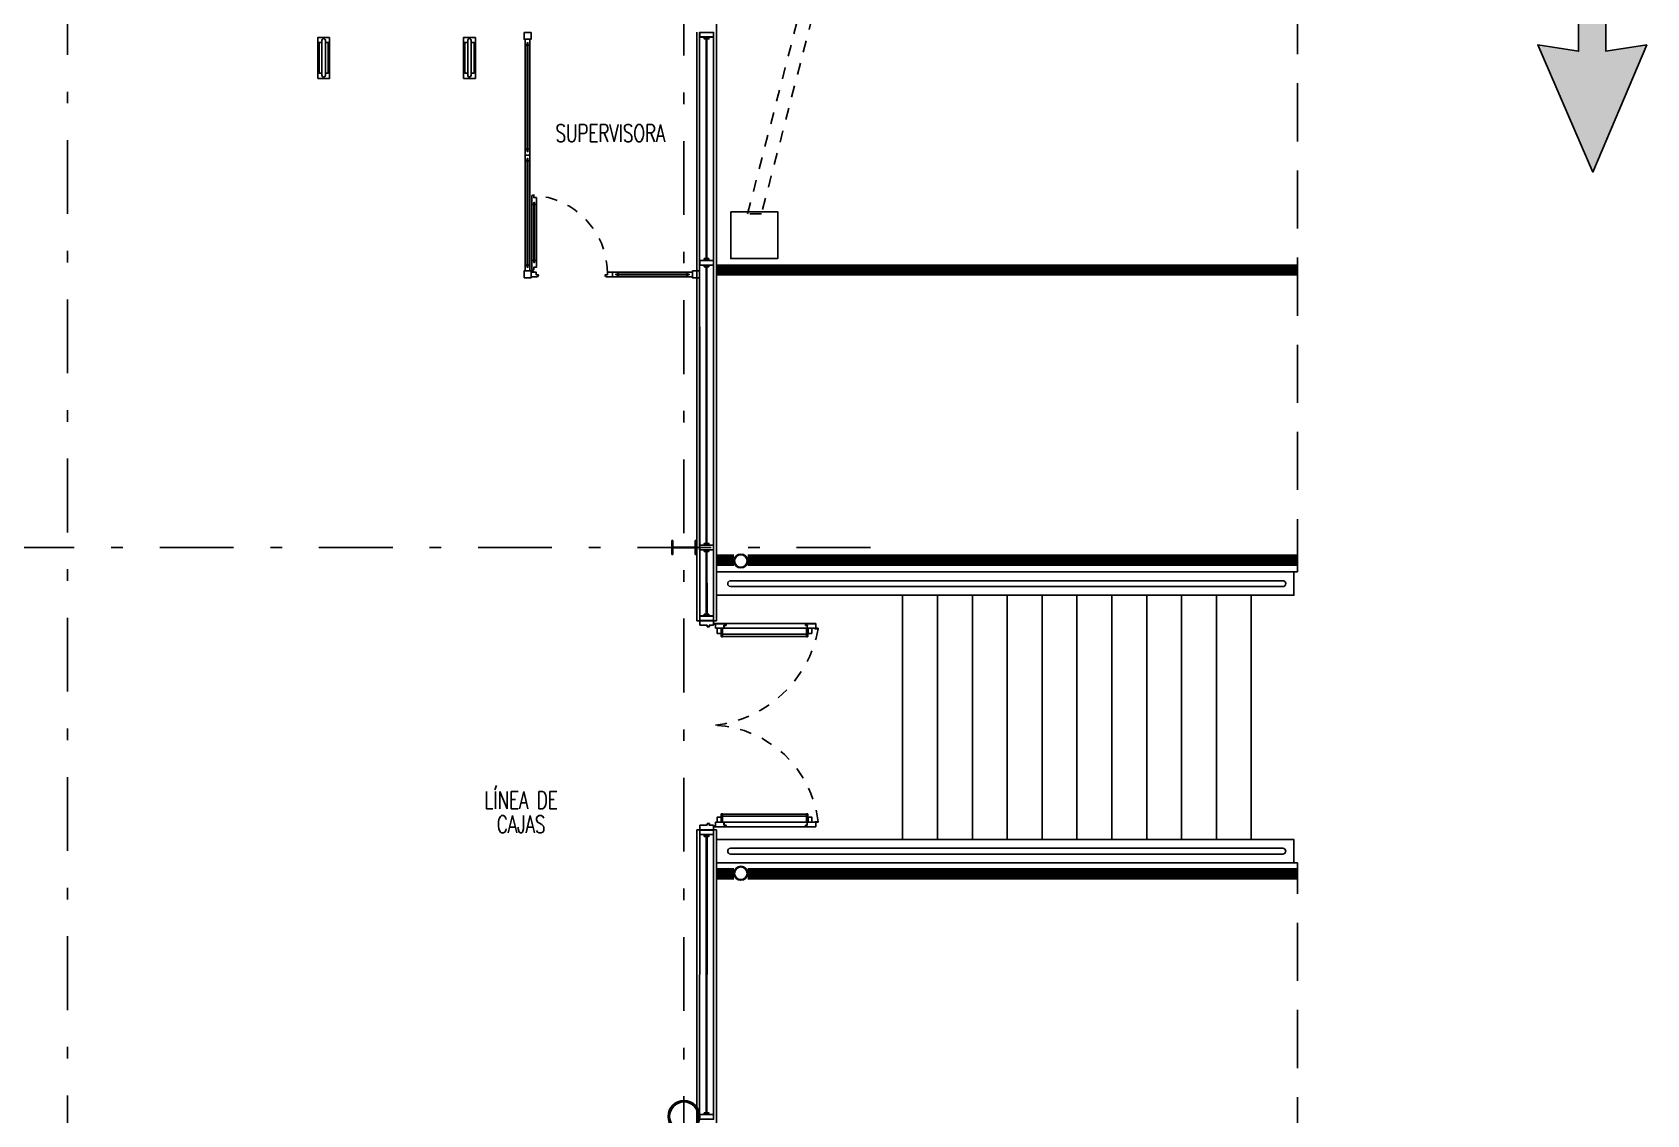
# Model space of a CAD drawing. Header units: millimetres. Extents: x -579 to 213, y -67 to 509.
# Drawn here: x -5.61 to 8.28, y 14.72 to 24.03 of the extents above; entities that cross this region are included whole.
import ezdxf
from ezdxf.enums import TextEntityAlignment as Align
from ezdxf.xclip import XClip

# ---------------------------------------------------------------- set-up
doc = ezdxf.new("R2010")
doc.units = ezdxf.units.MM
doc.header["$LTSCALE"] = 0.1
for name, pattern in [('X REF - ANELO INST bind$0$X REF - ANELO EXT$0$DASHED', [0.75, 0.5, -0.25]), ('X REF - ANELO INST bind$0$X REF - ANELO$0$DASHDOT2', [12.7, 6.35, -3.175, 0, -3.175]), ('X REF - ANELO INST bind$0$X REF - ANELO$0$DASHED2', [0.375, 0.25, -0.125]), ('X REF - ANELO INST bind$0$X REF - ANELO$0$HIDDEN2', [0.1875, 0.125, -0.0625])]:
    doc.linetypes.add(name, pattern=pattern)
for name, color, linetype in [('X REF - ANELO INST bind$0$X REF - ANELO EXT$0$A-CORDONES', 8, 'Continuous'), ('X REF - ANELO INST bind$0$X REF - ANELO EXT$0$A-VISTAS', 8, 'Continuous'), ('X REF - ANELO INST bind$0$X REF - ANELO EXT$0$D-BARANDA', 8, 'Continuous'), ('X REF - ANELO INST bind$0$X REF - ANELO EXT$0$MET-COLUMNA METALICA', 7, 'Continuous'), ('X REF - ANELO INST bind$0$X REF - ANELO EXT$0$P-PINT VIAL AMARILLA', 9, 'Continuous'), ('X REF - ANELO INST bind$0$X REF - ANELO EXT$0$PROY-MEDIASOMBRA', 8, 'X REF - ANELO INST bind$0$X REF - ANELO EXT$0$DASHED'), ('X REF - ANELO INST bind$0$X REF - ANELO$0$A-VISTAS', 8, 'Continuous'), ('X REF - ANELO INST bind$0$X REF - ANELO$0$C-ALUMINIO', 8, 'Continuous'), ('X REF - ANELO INST bind$0$X REF - ANELO$0$C-METALICA', 8, 'Continuous'), ('X REF - ANELO INST bind$0$X REF - ANELO$0$E-ANTENAS', 8, 'Continuous'), ('X REF - ANELO INST bind$0$X REF - ANELO$0$IE-CAÑEROS', 8, 'Continuous'), ('X REF - ANELO INST bind$0$X REF - ANELO$0$MET-COLUMNA METALICA', 7, 'Continuous'), ('X REF - ANELO INST bind$0$X REF - ANELO$0$MET-EJE CABRIADAS', 8, 'X REF - ANELO INST bind$0$X REF - ANELO$0$DASHDOT2'), ('X REF - ANELO INST bind$0$X REF - ANELO$0$PROY-CAÑEROS', 8, 'X REF - ANELO INST bind$0$X REF - ANELO$0$HIDDEN2'), ('X REF - ANELO INST bind$0$X REF - ANELO$0$R-NOMBRE LOCAL', 7, 'Continuous')]:
    doc.layers.add(name, color=color, linetype=linetype)
doc.styles.add('X REF - ANELO INST bind$0$X REF - ANELO$0$VAUX', font='romans.shx', dxfattribs={"width": 0.85})

# ---------------------------------------------------------------- blocks, each defined once
blk = doc.blocks.new('X REF - ANELO INST bind$0$X REF - ANELO$0$COL MET 20')
at = {"layer": 'X REF - ANELO INST bind$0$X REF - ANELO$0$MET-COLUMNA METALICA'}
blk.add_hatch(color=256, dxfattribs=at).paths.add_polyline_path([(-0.097, -0.004, -0.414214), (-0.094, 0), (0.094, 0, -0.414214), (0.097, -0.004), (0.097, -0.057), (0.104, -0.057), (0.104, 0.061), (0.097, 0.061), (0.097, 0.008, -0.414214), (0.094, 0.005), (-0.094, 0.005, -0.414214), (-0.097, 0.008), (-0.097, 0.061), (-0.104, 0.061), (-0.104, -0.057), (-0.097, -0.057)])
blk.add_lwpolyline([(-0.097, -0.057), (-0.104, -0.057), (-0.104, 0.061), (-0.097, 0.061), (-0.097, 0.008, 0.414214), (-0.094, 0.005), (0.094, 0.005, 0.414214), (0.097, 0.008), (0.097, 0.061), (0.104, 0.061), (0.104, -0.057), (0.097, -0.057), (0.097, -0.004, 0.414214), (0.094, 0), (-0.094, 0, 0.414214), (-0.097, -0.004)], format="xyb", close=True, dxfattribs=at)
blk = doc.blocks.new('X REF - ANELO INST bind$0$X REF - ANELO$0$Barrera')
at = {"layer": 'X REF - ANELO INST bind$0$X REF - ANELO$0$E-ANTENAS', "linetype": 'Continuous'}
blk.add_lwpolyline([(-0.176, 0.101), (0.176, 0.101), (0.176, 0), (-0.176, 0)], close=True, dxfattribs=at)
at = {"layer": 'X REF - ANELO INST bind$0$X REF - ANELO$0$E-ANTENAS', "linetype": 'Continuous', "elevation": 0.002}
blk.add_lwpolyline([(-0.15, 0.035), (0.15, 0.035, 1), (0.15, 0.065), (-0.15, 0.065, 1.063792), (-0.15, 0.035, -1)], format="xyb", dxfattribs=at)
for points in [[(-0.133, 0.065), (-0.133, 0.09), (0.131, 0.09), (0.131, 0.065)], [(0.131, 0.035), (0.131, 0.01), (-0.133, 0.01), (-0.133, 0.035)]]:
    blk.add_lwpolyline(points, dxfattribs=at)
blk = doc.blocks.new('X REF - ANELO INST bind$0$X REF - ANELO$0$CMET REDONDA')
at = {"layer": 'X REF - ANELO INST bind$0$X REF - ANELO$0$MET-COLUMNA METALICA'}
h = blk.add_hatch(color=256, dxfattribs=at)
h.paths.add_polyline_path([(0, 0.124), (0, 0.137, -0.414214), (0.136, 0), (0.124, 0, 0.414214)])
h.paths.add_polyline_path([(0, -0.136), (0, -0.124, 0.414214), (0.124, 0), (0.136, 0, -0.414214)])
h.paths.add_polyline_path([(0, -0.124), (0, -0.136, -0.414214), (-0.137, 0), (-0.124, 0, 0.414214)])
h.paths.add_polyline_path([(0, 0.137), (0, 0.124, 0.414214), (-0.124, 0), (-0.137, 0, -0.414214)])
h = blk.add_hatch(color=256, dxfattribs=at)
h.paths.add_polyline_path([(0, 0.124), (0, 0.136, -0.414214), (0.136, 0), (0.124, 0, 0.414214)])
h.paths.add_polyline_path([(0, -0.137), (0, -0.124, 0.414214), (0.124, 0), (0.136, 0, -0.414214)])
h.paths.add_polyline_path([(0, -0.124), (0, -0.137, -0.414214), (-0.137, 0), (-0.124, 0, 0.414214)])
h.paths.add_polyline_path([(0, 0.136), (0, 0.124, 0.414214), (-0.124, 0), (-0.137, 0, -0.414214)])
for radius in [0.137, 0.137, 0.124, 0.124]:
    blk.add_circle((0, 0), radius, dxfattribs=at)
blk = doc.blocks.new('X REF - ANELO INST bind$0$X REF - ANELO EXT$0$parking')
at = {"layer": 'X REF - ANELO INST bind$0$X REF - ANELO EXT$0$P-PINT VIAL AMARILLA', "const_width": 0.1, "elevation": 0}
blk.add_lwpolyline([(-4.75, 0), (0.25, 0)], dxfattribs=at)
blk = doc.blocks.new('X REF - ANELO INST bind$0$X REF - ANELO EXT$0$flecha simple')
at = {"layer": 'X REF - ANELO INST bind$0$X REF - ANELO EXT$0$P-PINT VIAL AMARILLA', "ltscale": 0.1}
blk.add_hatch(color=256, dxfattribs=at).paths.add_polyline_path([(-0.253, 1.406), (0.098, 1.46), (0.098, 0), (0.333, 0), (0.333, 1.46), (0.684, 1.406), (0.221, 2.5)])
at = {"layer": 'X REF - ANELO INST bind$0$X REF - ANELO EXT$0$P-PINT VIAL AMARILLA', "linetype": 'Continuous'}
blk.add_lwpolyline([(0.333, 0), (0.333, 1.46), (0.684, 1.406), (0.221, 2.5), (-0.253, 1.406), (0.098, 1.46), (0.098, 0)], close=True, dxfattribs=at)
blk = doc.blocks.new('X REF - ANELO INST bind$0$X REF - ANELO EXT')
at = {"layer": 'X REF - ANELO INST bind$0$X REF - ANELO EXT$0$A-CORDONES'}
for points in [[(0.279, 19.19), (5.248, 19.19), (5.248, 19.39), (0.279, 19.39)], [(0.279, 16.887), (5.248, 16.887), (5.248, 17.087), (0.279, 17.087)]]:
    blk.add_lwpolyline(points, dxfattribs=at)
at = {"layer": 'X REF - ANELO INST bind$0$X REF - ANELO EXT$0$A-VISTAS'}
for p, q in [((1.881, 17.087), (1.881, 19.19)), ((2.181, 17.087), (2.181, 19.19)), ((2.481, 17.087), (2.481, 19.19)), ((2.781, 17.087), (2.781, 19.19)), ((3.081, 17.087), (3.081, 19.19)), ((3.381, 17.087), (3.381, 19.19)), ((3.681, 17.087), (3.681, 19.19)), ((3.981, 17.087), (3.981, 19.19)), ((4.281, 17.087), (4.281, 19.19)), ((4.581, 17.087), (4.581, 19.19)), ((4.881, 17.087), (4.881, 19.19))]:
    blk.add_line(p, q, dxfattribs=at)
at = {"layer": 'X REF - ANELO INST bind$0$X REF - ANELO EXT$0$D-BARANDA'}
for points in [[(0.399, 19.264), (5.152, 19.264, 0.995994), (5.152, 19.314), (0.399, 19.314, 0.903922)], [(0.399, 16.962), (5.152, 16.962, 0.995994), (5.152, 17.012), (0.399, 17.012, 0.903922)]]:
    blk.add_lwpolyline(points, format="xyb", close=True, dxfattribs=at)
at = {"layer": 'X REF - ANELO INST bind$0$X REF - ANELO EXT$0$MET-COLUMNA METALICA'}
for centre, radius in [((0.489, 19.484), 0.06), ((0.489, 19.484), 0.054), ((0.489, 16.797), 0.06), ((0.489, 16.797), 0.054)]:
    blk.add_circle(centre, radius, dxfattribs=at)
at = {"layer": 'X REF - ANELO INST bind$0$X REF - ANELO EXT$0$P-PINT VIAL AMARILLA', "const_width": 0.1}
for points in [[(0.279, 19.491), (0.429, 19.491)], [(0.549, 19.491), (5.279, 19.491)], [(0.279, 16.792), (0.429, 16.792)], [(0.549, 16.792), (5.279, 16.792)]]:
    blk.add_lwpolyline(points, dxfattribs=at)
at = {"layer": 'X REF - ANELO INST bind$0$X REF - ANELO EXT$0$PROY-MEDIASOMBRA', "ltscale": 10}
for points in [[(0.279, 19.39), (0.279, 29.595), (5.279, 29.595), (5.279, 19.39), (0.279, 19.39)], [(0.279, 16.887), (0.279, -0.629), (5.279, -0.629), (5.279, 16.887), (0.279, 16.887)]]:
    blk.add_lwpolyline(points, dxfattribs=at)
at = {"extrusion": (4.59844e-06, 3.36838e-19, 1), "xscale": -0.9999999999999967, "rotation": 180}
blk.add_blockref('X REF - ANELO INST bind$0$X REF - ANELO EXT$0$flecha simple', (7.599, 25.331, -0.001), dxfattribs=at)
blk.add_blockref('X REF - ANELO INST bind$0$X REF - ANELO EXT$0$parking', (5.029, 21.988, 0.004))
blk = doc.blocks.new('X REF - ANELO INST bind$0$X REF - ANELO$0$N Local')
at = {"layer": 'X REF - ANELO INST bind$0$X REF - ANELO$0$R-NOMBRE LOCAL', "lineweight": 0, "style": 'X REF - ANELO INST bind$0$X REF - ANELO$0$VAUX', "width": 0.85}
for p in [(6337.572, -934.455), (6337.572, -934.715)]:
    blk.add_attdef('NOMBRE', text='', height=0.182, dxfattribs=at).set_placement(p, align=Align.CENTER)
blk = doc.blocks.new('X REF - ANELO INST bind$0$X REF - ANELO$0$PA 0.70')
at = {"layer": 'X REF - ANELO INST bind$0$X REF - ANELO$0$C-ALUMINIO', "color": 8}
for p, q in [((-3.74, 24.28), (-3.26, 24.28)), ((-3.74, 24.242), (-3.26, 24.242))]:
    blk.add_line(p, q, dxfattribs=at)
at = {"layer": 'X REF - ANELO INST bind$0$X REF - ANELO$0$C-ALUMINIO'}
for points in [[(-3.159, 24.934), (-3.159, 24.891, 0.502809), (-3.159, 24.891), (-3.159, 24.891), (-3.159, 24.891), (-3.136, 24.891), (-3.136, 24.872), (-3.13, 24.872, 0.418366), (-3.119, 24.882), (-3.119, 24.934), (-3.159, 24.934)], [(-3.8, 24.257), (-3.82, 24.257), (-3.82, 24.25, 0.387306), (-3.813, 24.242), (-3.74, 24.242), (-3.74, 24.258), (-3.757, 24.258), (-3.757, 24.264), (-3.74, 24.264), (-3.74, 24.28), (-3.8, 24.28), (-3.8, 24.257), (-3.82, 24.257)], [(-3.2, 24.257), (-3.18, 24.257), (-3.18, 24.25, -0.387306), (-3.187, 24.242), (-3.26, 24.242), (-3.26, 24.258), (-3.242, 24.258), (-3.242, 24.264), (-3.26, 24.264), (-3.26, 24.28), (-3.2, 24.28), (-3.2, 24.257), (-3.18, 24.257)], [(-3.159, 24.234), (-3.159, 24.277, -0.502809), (-3.159, 24.277), (-3.159, 24.277), (-3.159, 24.277), (-3.136, 24.277), (-3.136, 24.297), (-3.13, 24.297, -0.418366), (-3.119, 24.287), (-3.119, 24.234), (-3.159, 24.234)]]:
    blk.add_lwpolyline(points, format="xyb", dxfattribs=at)
blk.add_lwpolyline([(-3.757, 24.264), (-3.757, 24.258), (-3.242, 24.258), (-3.242, 24.264)], close=True, dxfattribs=at)
blk.add_circle((-3.169, 24.247, 0), 0.00857, dxfattribs=at)
at = {"layer": 'X REF - ANELO INST bind$0$X REF - ANELO$0$C-ALUMINIO', "color": 8, "linetype": 'X REF - ANELO INST bind$0$X REF - ANELO$0$DASHED2'}
blk.add_arc((-3.145, 24.216, 0), 0.676, 91.1884, 176.4998, dxfattribs=at)
blk = doc.blocks.new('X REF - ANELO INST bind$0$X REF - ANELO')
at = {"layer": 'X REF - ANELO INST bind$0$X REF - ANELO$0$A-VISTAS'}
for p, q in [((0.11, 24.034), (0.111, 18.97, 0.004)), ((0.279, 24.049), (0.28, 18.97, 0.004)), ((0.135, 18.97, 0.004), (0.111, 18.97, 0.004)), ((0.255, 18.97, 0.004), (0.28, 18.97, 0.004)), ((0.111, 17.17, 0.004), (0.11, 4.815)), ((0.135, 17.17, 0.004), (0.111, 17.17, 0.004)), ((0.255, 17.17, 0.004), (0.28, 17.17, 0.004)), ((0.28, 17.17, 0.004), (0.279, -0.085))]:
    blk.add_line(p, q, dxfattribs=at)
at = {"layer": 'X REF - ANELO INST bind$0$X REF - ANELO$0$C-ALUMINIO', "color": 8}
for p, q in [((-1.366, 23.935), (-1.366, 23.015)), ((-1.326, 23.933), (-1.326, 23.016)), ((-1.366, 22.018), (-1.366, 22.939)), ((-1.326, 22.02), (-1.326, 22.937)), ((0.035, 21.97), (-0.576, 21.97)), ((0.036, 21.93), (-0.578, 21.93))]:
    blk.add_line(p, q, dxfattribs=at)
at = {"layer": 'X REF - ANELO INST bind$0$X REF - ANELO$0$C-ALUMINIO'}
for points in [[(-1.376, 24.033), (-1.376, 23.973), (-1.316, 23.973), (-1.316, 24.033)], [(-1.349, 23.943), (-1.349, 23.007), (-1.343, 23.007), (-1.343, 23.943)], [(-1.349, 22.011), (-1.349, 22.946), (-1.343, 22.946), (-1.343, 22.011)], [(-1.376, 21.92), (-1.376, 21.98), (-1.316, 21.98), (-1.316, 21.92)], [(0.044, 21.947), (-0.585, 21.947), (-0.585, 21.953), (0.044, 21.953)], [(0.134, 21.92), (0.074, 21.92), (0.074, 21.98), (0.134, 21.98)]]:
    blk.add_lwpolyline(points, close=True, dxfattribs=at)
for points in [[(-1.366, 23.973), (-1.366, 23.935, 0.398972), (-1.354, 23.923), (-1.349, 23.923), (-1.349, 23.943), (-1.343, 23.943), (-1.343, 23.923), (-1.336, 23.923, 0.418366), (-1.326, 23.933), (-1.326, 23.973), (-1.366, 23.973)], [(-1.366, 22.977), (-1.366, 23.015, -0.398972), (-1.354, 23.027), (-1.349, 23.027), (-1.349, 23.007), (-1.343, 23.007), (-1.343, 23.027), (-1.336, 23.027, -0.418366), (-1.326, 23.016), (-1.326, 22.977), (-1.366, 22.977)], [(-1.366, 22.977), (-1.366, 22.939, 0.398972), (-1.354, 22.927), (-1.349, 22.927), (-1.349, 22.946), (-1.343, 22.946), (-1.343, 22.927), (-1.336, 22.927, 0.418366), (-1.326, 22.937), (-1.326, 22.977), (-1.366, 22.977)], [(-1.366, 21.98), (-1.366, 22.018, -0.398972), (-1.354, 22.03), (-1.349, 22.03), (-1.349, 22.011), (-1.343, 22.011), (-1.343, 22.03), (-1.336, 22.03, -0.418366), (-1.326, 22.02), (-1.326, 21.98), (-1.366, 21.98)], [(-0.616, 21.93), (-0.578, 21.93, 0.398972), (-0.566, 21.942), (-0.566, 21.947), (-0.585, 21.947), (-0.585, 21.953), (-0.566, 21.953), (-0.566, 21.96, 0.418366), (-0.576, 21.97), (-0.616, 21.97), (-0.616, 21.93)], [(0.074, 21.93), (0.036, 21.93, -0.398972), (0.024, 21.942), (0.024, 21.947), (0.044, 21.947), (0.044, 21.953), (0.024, 21.953), (0.024, 21.96, -0.418366), (0.035, 21.97), (0.074, 21.97), (0.074, 21.93)]]:
    blk.add_lwpolyline(points, format="xyb", dxfattribs=at)
at = {"layer": 'X REF - ANELO INST bind$0$X REF - ANELO$0$C-METALICA'}
for p, q in [((0.134, 23.992), (0.135, 19.01, 0.004)), ((0.254, 23.992), (0.134, 23.992)), ((0.19, 23.992), (0.19, 22.07)), ((0.198, 23.992), (0.198, 22.07)), ((0.255, 19.01, 0.004), (0.254, 23.992)), ((0.254, 22.03), (0.134, 22.03)), ((0.134, 19.619), (0.134, 22.029)), ((0.19, 22.03), (0.19, 19.62, 0.003)), ((0.19, 19.62), (0.19, 22.029)), ((0.198, 22.03), (0.198, 19.62, 0.003)), ((0.198, 19.62), (0.198, 22.029)), ((0.254, 22.029), (0.254, 19.619)), ((0.254, 19.62), (0.134, 19.62)), ((0.19, 19.58, 0.003), (0.191, 19.01, 0.004)), ((0.191, 19.011, 0.004), (0.19, 19.579)), ((0.198, 19.58, 0.003), (0.199, 19.01, 0.004)), ((0.199, 19.011, 0.004), (0.198, 19.579)), ((0.135, 18.971, 0.004), (0.135, 18.931, 0.004)), ((0.255, 18.971, 0.004), (0.135, 18.971, 0.004)), ((0.135, 18.931, 0.004), (0.199, 18.931, 0.004)), ((0.136, 18.932, 0.004), (0.136, 18.97, 0.004)), ((0.136, 18.97, 0.004), (0.254, 18.97, 0.004)), ((0.2, 18.932, 0.004), (0.136, 18.932, 0.004)), ((0.199, 18.931, 0.004), (0.199, 18.917, 0.004)), ((0.199, 18.917, 0.004), (0.219, 18.917, 0.004)), ((0.2, 18.918, 0.004), (0.2, 18.932, 0.004)), ((0.218, 18.918, 0.004), (0.2, 18.918, 0.004)), ((0.216, 18.917, 0.004), (0.216, 18.918, 0.004)), ((0.254, 18.932, 0.004), (0.217, 18.932, 0.004)), ((0.217, 18.932, 0.004), (0.217, 18.922, 0.004)), ((0.217, 18.922, 0.004), (0.218, 18.922, 0.004)), ((0.219, 18.931, 0.004), (0.218, 18.931, 0.004)), ((0.218, 18.931, 0.004), (0.218, 18.918, 0.004)), ((0.218, 18.922, 0.004), (0.218, 18.931, 0.004)), ((0.218, 18.931, 0.004), (0.255, 18.931, 0.004)), ((0.219, 18.917, 0.004), (0.219, 18.931, 0.004)), ((0.254, 18.97, 0.004), (0.254, 18.932, 0.004)), ((0.255, 18.931, 0.004), (0.255, 18.971, 0.004)), ((0.255, 18.97, 0.004), (0.28, 18.97, 0.004)), ((0.255, 18.941, 0.004), (0.255, 18.945, 0.004)), ((0.255, 18.945, 0.004), (0.362, 18.945, 0.004)), ((0.27, 18.941, 0.004), (0.255, 18.941, 0.004)), ((0.361, 18.944, 0.004), (0.256, 18.944, 0.004)), ((0.256, 18.944, 0.004), (0.256, 18.942, 0.004)), ((0.256, 18.942, 0.004), (0.271, 18.942, 0.004)), ((0.27, 18.905, 0.004), (0.27, 18.941, 0.004)), ((0.345, 18.905, 0.004), (0.27, 18.905, 0.004)), ((0.271, 18.942, 0.004), (0.271, 18.906, 0.004)), ((0.271, 18.906, 0.004), (0.344, 18.906, 0.004)), ((0.343, 18.93, 0.004), (0.343, 18.931, 0.004)), ((0.343, 18.931, 0.004), (0.361, 18.931, 0.004)), ((0.362, 18.93, 0.004), (0.343, 18.93, 0.004)), ((0.344, 18.906, 0.004), (0.344, 18.93, 0.004)), ((0.345, 18.93, 0.004), (0.345, 18.905, 0.004)), ((0.345, 18.905, 0.004), (1.06, 18.905, 0.004)), ((0.361, 18.931, 0.004), (0.361, 18.944, 0.004)), ((0.362, 18.945, 0.004), (0.362, 18.93, 0.004)), ((1.045, 18.945, 0.004), (0.362, 18.945, 0.004)), ((1.135, 18.945, 0.004), (1.045, 18.945, 0.004)), ((1.045, 18.93, 0.004), (1.045, 18.945, 0.004)), ((1.064, 18.93, 0.004), (1.045, 18.93, 0.004)), ((1.046, 18.944, 0.004), (1.134, 18.944, 0.004)), ((1.046, 18.944, 0.004), (1.046, 18.931, 0.004)), ((1.046, 18.931, 0.004), (1.064, 18.931, 0.004)), ((1.06, 18.905, 0.004), (1.06, 18.93, 0.004)), ((1.121, 18.905, 0.004), (1.06, 18.905, 0.004)), ((1.061, 18.906, 0.004), (1.061, 18.93, 0.004)), ((1.121, 18.906, 0.004), (1.061, 18.906, 0.004)), ((1.063, 18.931, 0.004), (1.063, 18.93, 0.004)), ((1.131, 18.902, 0.004), (1.121, 18.906, 0.004)), ((1.13, 18.901, 0.004), (1.121, 18.905, 0.004)), ((1.155, 18.901, 0.004), (1.13, 18.901, 0.004)), ((1.154, 18.902, 0.004), (1.131, 18.902, 0.004)), ((1.134, 18.944, 0.004), (1.134, 18.904, 0.004)), ((1.154, 18.904, 0.004), (1.134, 18.904, 0.004)), ((1.135, 18.945, 0.004), (1.135, 18.905, 0.004)), ((1.135, 18.905, 0.004), (1.155, 18.905, 0.004)), ((1.154, 18.902, 0.004), (1.154, 18.904, 0.004)), ((1.155, 18.905, 0.004), (1.155, 18.901, 0.004)), ((0.319, 18.855, 0.004), (0.322, 18.855, 0.004)), ((0.319, 18.855, 0.004), (0.319, 18.835, 0.004)), ((0.319, 18.835, 0.004), (0.322, 18.835, 0.004)), ((0.332, 18.855, 0.004), (1.053, 18.855, 0.004)), ((0.332, 18.835, 0.004), (1.053, 18.835, 0.004)), ((1.063, 18.855, 0.004), (1.066, 18.855, 0.004)), ((1.066, 18.855, 0.004), (1.063, 18.855, 0.004)), ((1.063, 18.835, 0.004), (1.066, 18.835, 0.004)), ((1.066, 18.835, 0.004), (1.063, 18.835, 0.004)), ((1.066, 18.855, 0.004), (1.066, 18.835, 0.004)), ((0.199, 17.211, 0.004), (0.199, 17.225, 0.004)), ((0.199, 17.225, 0.004), (0.219, 17.225, 0.004)), ((0.2, 17.224, 0.004), (0.2, 17.21, 0.004)), ((0.218, 17.224, 0.004), (0.2, 17.224, 0.004)), ((0.216, 17.225, 0.004), (0.216, 17.224, 0.004)), ((0.218, 17.211, 0.004), (0.218, 17.224, 0.004)), ((0.219, 17.225, 0.004), (0.219, 17.211, 0.004)), ((0.345, 17.237, 0.004), (0.27, 17.237, 0.004)), ((0.27, 17.237, 0.004), (0.27, 17.201, 0.004)), ((0.271, 17.2, 0.004), (0.271, 17.236, 0.004)), ((0.271, 17.236, 0.004), (0.344, 17.236, 0.004)), ((0.319, 17.307, 0.004), (0.322, 17.307, 0.004)), ((0.319, 17.287, 0.004), (0.319, 17.307, 0.004)), ((0.319, 17.287, 0.004), (0.322, 17.287, 0.004)), ((0.332, 17.307, 0.004), (1.053, 17.307, 0.004)), ((0.332, 17.287, 0.004), (1.053, 17.287, 0.004)), ((0.344, 17.236, 0.004), (0.344, 17.212, 0.004)), ((0.345, 17.212, 0.004), (0.345, 17.237, 0.004)), ((0.345, 17.237, 0.004), (1.06, 17.237, 0.004)), ((1.121, 17.237, 0.004), (1.06, 17.237, 0.004)), ((1.06, 17.237, 0.004), (1.06, 17.212, 0.004)), ((1.121, 17.236, 0.004), (1.061, 17.236, 0.004)), ((1.061, 17.236, 0.004), (1.061, 17.212, 0.004)), ((1.063, 17.307, 0.004), (1.066, 17.307, 0.004)), ((1.066, 17.307, 0.004), (1.063, 17.307, 0.004)), ((1.063, 17.287, 0.004), (1.066, 17.287, 0.004)), ((1.066, 17.287, 0.004), (1.063, 17.287, 0.004)), ((1.066, 17.287, 0.004), (1.066, 17.307, 0.004)), ((1.13, 17.241, 0.004), (1.121, 17.237, 0.004)), ((1.131, 17.24, 0.004), (1.121, 17.236, 0.004)), ((1.155, 17.241, 0.004), (1.13, 17.241, 0.004)), ((1.154, 17.24, 0.004), (1.131, 17.24, 0.004)), ((1.134, 17.198, 0.004), (1.134, 17.238, 0.004)), ((1.154, 17.238, 0.004), (1.134, 17.238, 0.004)), ((1.135, 17.197, 0.004), (1.135, 17.237, 0.004)), ((1.135, 17.237, 0.004), (1.155, 17.237, 0.004)), ((1.154, 17.24, 0.004), (1.154, 17.238, 0.004)), ((1.155, 17.237, 0.004), (1.155, 17.241, 0.004)), ((0.134, 14.72), (0.135, 17.129, 0.004)), ((0.135, 17.171, 0.004), (0.135, 17.211, 0.004)), ((0.135, 17.211, 0.004), (0.199, 17.211, 0.004)), ((0.255, 17.171, 0.004), (0.135, 17.171, 0.004)), ((0.255, 17.13, 0.004), (0.135, 17.13, 0.004)), ((0.2, 17.21, 0.004), (0.136, 17.21, 0.004)), ((0.136, 17.21, 0.004), (0.136, 17.172, 0.004)), ((0.136, 17.172, 0.004), (0.254, 17.172, 0.004)), ((0.19, 14.72), (0.191, 17.129, 0.004)), ((0.198, 14.72), (0.199, 17.129, 0.004)), ((0.217, 17.21, 0.004), (0.217, 17.22, 0.004)), ((0.217, 17.22, 0.004), (0.218, 17.22, 0.004)), ((0.254, 17.21, 0.004), (0.217, 17.21, 0.004)), ((0.218, 17.22, 0.004), (0.218, 17.211, 0.004)), ((0.219, 17.211, 0.004), (0.218, 17.211, 0.004)), ((0.218, 17.211, 0.004), (0.255, 17.211, 0.004)), ((0.254, 17.172, 0.004), (0.254, 17.21, 0.004)), ((0.255, 17.129, 0.004), (0.254, 14.72)), ((0.255, 17.211, 0.004), (0.255, 17.171, 0.004)), ((0.27, 17.201, 0.004), (0.255, 17.201, 0.004)), ((0.255, 17.201, 0.004), (0.255, 17.197, 0.004)), ((0.255, 17.197, 0.004), (0.362, 17.197, 0.004)), ((0.256, 17.198, 0.004), (0.256, 17.2, 0.004)), ((0.256, 17.2, 0.004), (0.271, 17.2, 0.004)), ((0.361, 17.198, 0.004), (0.256, 17.198, 0.004)), ((0.362, 17.212, 0.004), (0.343, 17.212, 0.004)), ((0.343, 17.212, 0.004), (0.343, 17.211, 0.004)), ((0.343, 17.211, 0.004), (0.361, 17.211, 0.004)), ((0.361, 17.211, 0.004), (0.361, 17.198, 0.004)), ((0.362, 17.197, 0.004), (0.362, 17.212, 0.004)), ((1.045, 17.197, 0.004), (0.362, 17.197, 0.004)), ((1.064, 17.212, 0.004), (1.045, 17.212, 0.004)), ((1.045, 17.212, 0.004), (1.045, 17.197, 0.004)), ((1.135, 17.197, 0.004), (1.045, 17.197, 0.004)), ((1.046, 17.198, 0.004), (1.046, 17.211, 0.004)), ((1.046, 17.211, 0.004), (1.064, 17.211, 0.004)), ((1.046, 17.198, 0.004), (1.134, 17.198, 0.004)), ((1.063, 17.211, 0.004), (1.063, 17.212, 0.004))]:
    blk.add_line(p, q, dxfattribs=at)
for points in [[(0.254, 23.992), (0.134, 23.992), (0.134, 24.032), (0.254, 24.032)], [(0.254, 24.032), (0.134, 24.032), (0.134, 23.992), (0.254, 23.992)], [(0.253, 23.993), (0.135, 23.993), (0.135, 24.031), (0.253, 24.031)], [(0.253, 24.031), (0.135, 24.031), (0.135, 23.993), (0.253, 23.993)], [(0.174, 23.992), (0.189, 23.992), (0.189, 23.977), (0.174, 23.977)], [(0.214, 23.992), (0.199, 23.992), (0.199, 23.977), (0.214, 23.977)], [(0.174, 22.086), (0.189, 22.086), (0.189, 22.071), (0.174, 22.071)], [(0.214, 22.086), (0.199, 22.086), (0.199, 22.071), (0.214, 22.071)], [(0.254, 22.03), (0.134, 22.03), (0.134, 22.07), (0.254, 22.07)], [(0.254, 22.07), (0.134, 22.07), (0.134, 22.03), (0.254, 22.03)], [(0.253, 22.031), (0.135, 22.031), (0.135, 22.069), (0.253, 22.069)], [(0.253, 22.069), (0.135, 22.069), (0.135, 22.031), (0.253, 22.031)], [(0.174, 22.015), (0.189, 22.015), (0.189, 22.03), (0.174, 22.03)], [(0.214, 22.015), (0.199, 22.015), (0.199, 22.03), (0.214, 22.03)], [(0.254, 19.58), (0.134, 19.58), (0.134, 19.62), (0.254, 19.62)], [(0.253, 19.581), (0.135, 19.581), (0.135, 19.619), (0.253, 19.619)], [(0.174, 19.62), (0.189, 19.62), (0.189, 19.635), (0.174, 19.635)], [(0.214, 19.62), (0.199, 19.62), (0.199, 19.635), (0.214, 19.635)], [(0.174, 19.565), (0.189, 19.565), (0.189, 19.58), (0.174, 19.58)], [(0.214, 19.565), (0.199, 19.565), (0.199, 19.58), (0.214, 19.58)], [(0.255, 18.971), (0.135, 18.971), (0.135, 19.011), (0.255, 19.011)], [(0.254, 18.972), (0.136, 18.972), (0.136, 19.01), (0.254, 19.01)], [(0.175, 19.026), (0.19, 19.026), (0.19, 19.011), (0.175, 19.011)], [(0.215, 19.026), (0.2, 19.026), (0.2, 19.011), (0.215, 19.011)], [(0.319, 18.861), (0.286, 18.861), (0.286, 18.905), (0.319, 18.905)], [(0.332, 18.832), (0.322, 18.832), (0.322, 18.896), (0.332, 18.896)], [(1.053, 18.832), (1.063, 18.832), (1.063, 18.896), (1.053, 18.896)], [(1.067, 18.861), (1.099, 18.861), (1.099, 18.905), (1.067, 18.905)], [(0.319, 17.281), (0.286, 17.281), (0.286, 17.237), (0.319, 17.237)], [(0.332, 17.309), (0.322, 17.309), (0.322, 17.246), (0.332, 17.246)], [(1.053, 17.309), (1.063, 17.309), (1.063, 17.246), (1.053, 17.246)], [(1.067, 17.281), (1.099, 17.281), (1.099, 17.237), (1.067, 17.237)], [(0.255, 17.13), (0.135, 17.13), (0.135, 17.17), (0.255, 17.17)], [(0.255, 17.17), (0.135, 17.17), (0.135, 17.13), (0.255, 17.13)], [(0.254, 17.131), (0.136, 17.131), (0.136, 17.169), (0.254, 17.169)], [(0.254, 17.169), (0.136, 17.169), (0.136, 17.131), (0.254, 17.131)], [(0.175, 17.129), (0.19, 17.129), (0.19, 17.114), (0.175, 17.114)], [(0.215, 17.129), (0.2, 17.129), (0.2, 17.114), (0.215, 17.114)], [(0.174, 14.72), (0.189, 14.72), (0.189, 14.735), (0.174, 14.735)], [(0.214, 14.72), (0.199, 14.72), (0.199, 14.735), (0.214, 14.735)], [(0.254, 14.72), (0.134, 14.72), (0.134, 14.68), (0.254, 14.68)]]:
    blk.add_lwpolyline(points, close=True, dxfattribs=at)
at = {"layer": 'X REF - ANELO INST bind$0$X REF - ANELO$0$C-METALICA', "color": 8, "linetype": 'X REF - ANELO INST bind$0$X REF - ANELO$0$DASHED2'}
for centre, radius, start, end in [((0.148, 19.088, -0.004), 1.025, 276.8345, 349.449), ((0.221, 17.132, 0.004), 0.94, 6.6555, 87.0355)]:
    blk.add_arc(centre, radius, start, end, dxfattribs=at)
at = {"layer": 'X REF - ANELO INST bind$0$X REF - ANELO$0$IE-CAÑEROS'}
blk.add_lwpolyline([(0.403, 22.489), (0.807, 22.489), (0.807, 22.086), (0.403, 22.086)], close=True, dxfattribs=at)
at = {"layer": 'X REF - ANELO INST bind$0$X REF - ANELO$0$MET-EJE CABRIADAS'}
for p, q in [((-5.304, -0.82, 0.019), (-5.304, 30.236, 0.019)), ((0, -0.827, -0.001), (0, 30.236, -0.001)), ((1.604, 19.6), (-54.28, 19.6))]:
    blk.add_line(p, q, dxfattribs=at)
at = {"layer": 'X REF - ANELO INST bind$0$X REF - ANELO$0$PROY-CAÑEROS', "elevation": 0}
blk.add_lwpolyline([(0.547, 22.471), (5.524, 41.778), (5.644, 41.778), (0.667, 22.471)], close=True, dxfattribs=at)
blk.add_blockref('X REF - ANELO INST bind$0$X REF - ANELO EXT', (0, 0))
at = {"rotation": 270}
for p in [(-3.15, 23.813, 0), (-1.896, 23.813, 0.001)]:
    blk.add_blockref('X REF - ANELO INST bind$0$X REF - ANELO$0$Barrera', p, dxfattribs=at)
ref = blk.add_blockref('X REF - ANELO INST bind$0$X REF - ANELO$0$N Local', (5069.424, 770.862), dxfattribs=dict(xscale=-0.7999999999999545, yscale=0.8000000000000114, zscale=0.8))
ref.add_attrib('NOMBRE', 'SUPERVISORA', dxfattribs={"layer": 'X REF - ANELO INST bind$0$X REF - ANELO$0$R-NOMBRE LOCAL', "lineweight": 0, "height": 0.15, "style": 'X REF - ANELO INST bind$0$X REF - ANELO$0$VAUX', "width": 0.7}).set_placement((-0.633, 23.09), align=Align.CENTER)
ref = blk.add_blockref('X REF - ANELO INST bind$0$X REF - ANELO$0$N Local', (5068.656, 764.916), dxfattribs=dict(xscale=-0.7999999999999545, yscale=0.8000000000000114, zscale=0.8))
ref.add_attrib('NOMBRE', 'LÍNEA DE', dxfattribs={"layer": 'X REF - ANELO INST bind$0$X REF - ANELO$0$R-NOMBRE LOCAL', "lineweight": 0, "height": 0.15, "style": 'X REF - ANELO INST bind$0$X REF - ANELO$0$VAUX', "width": 0.7}).set_placement((-1.401, 17.352), align=Align.CENTER)
ref.add_attrib('NOMBRE', 'CAJAS', dxfattribs={"layer": 'X REF - ANELO INST bind$0$X REF - ANELO$0$R-NOMBRE LOCAL', "lineweight": 0, "height": 0.15, "style": 'X REF - ANELO INST bind$0$X REF - ANELO$0$VAUX', "width": 0.7}).set_placement((-1.401, 17.144), align=Align.CENTER)
at = {"layer": 'X REF - ANELO INST bind$0$X REF - ANELO$0$C-ALUMINIO', "rotation": 270}
blk.add_blockref('X REF - ANELO INST bind$0$X REF - ANELO$0$PA 0.70', (-25.55, 18.811), dxfattribs=at)
at = {"layer": 'X REF - ANELO INST bind$0$X REF - ANELO$0$MET-COLUMNA METALICA', "xscale": -1}
for name, p in [('X REF - ANELO INST bind$0$X REF - ANELO$0$COL MET 20', (0, 19.598, -0.001)), ('X REF - ANELO INST bind$0$X REF - ANELO$0$CMET REDONDA', (0, 14.705, -0.001))]:
    blk.add_blockref(name, p, dxfattribs=at)
blk = doc.blocks.new('X REF - ANELO INST bind')
ref = blk.add_blockref('X REF - ANELO INST bind$0$X REF - ANELO', (0, 0))
XClip(ref).set_block_clipping_path([(-76.9680737415, -24.7711317477), (92.9860355418, 61.1669630168)])

msp = doc.modelspace()

# ---------------------------------------------------------------- block references
msp.add_blockref('X REF - ANELO INST bind', (0, 0))

doc.saveas('drawing.dxf')
